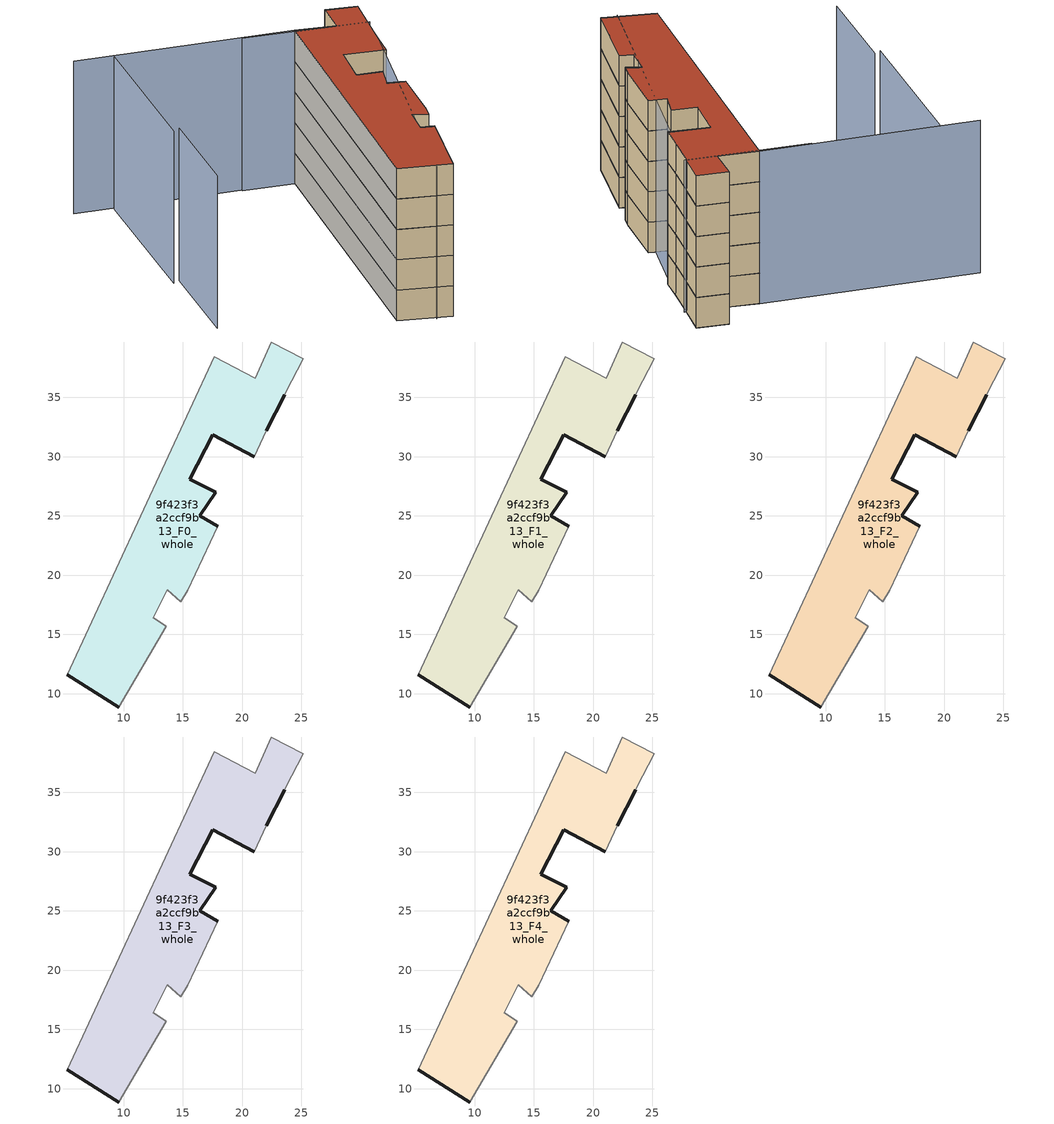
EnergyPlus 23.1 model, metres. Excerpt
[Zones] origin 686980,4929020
9f423f3a2ccf9b13_F0_whole
 floor ground (EU_floor_Construction): 13.6,15.69 12.52,16.39 13.7,18.78 14.82,17.75 15.42,18.73 17.93,24.14 16.45,25 17.78,26.99 15.58,28.09 17.52,31.86 21.01,30 22.02,32.19 23.58,35.2 23.7,35.44 25.16,38.27 22.47,39.67 21.1,36.6 17.65,38.42 5.25,11.59 9.58,8.88 z0
 wall outside (EU_wall_Construction): 23.58,35.2 22.02,32.19 / 21.01,30 17.52,31.86 15.58,28.09 17.78,26.99 16.45,25 17.93,24.14 / 9.58,8.88 5.25,11.59 z0:3
 wall adiabatic (EU_wall_Construction): 22.02,32.19 21.01,30 / 17.93,24.14 15.42,18.73 14.82,17.75 13.7,18.78 12.52,16.39 13.6,15.69 9.58,8.88 / 5.25,11.59 17.65,38.42 21.1,36.6 22.47,39.67 25.16,38.27 23.7,35.44 23.58,35.2 z0:3
9f423f3a2ccf9b13_F1_whole
 floor to 9f423f3a2ccf9b13_F0_whole (EU_floor_Construction): 13.6,15.69 12.52,16.39 13.7,18.78 14.82,17.75 15.42,18.73 17.93,24.14 16.45,25 17.78,26.99 15.58,28.09 17.52,31.86 21.01,30 22.02,32.19 23.58,35.2 23.7,35.44 25.16,38.27 22.47,39.67 21.1,36.6 17.65,38.42 5.25,11.59 9.58,8.88 z3
 wall outside (EU_wall_Construction): 23.58,35.2 22.02,32.19 / 21.01,30 17.52,31.86 15.58,28.09 17.78,26.99 16.45,25 17.93,24.14 / 9.58,8.88 5.25,11.59 z3:6
 wall adiabatic (EU_wall_Construction): 22.02,32.19 21.01,30 / 17.93,24.14 15.42,18.73 14.82,17.75 13.7,18.78 12.52,16.39 13.6,15.69 9.58,8.88 / 5.25,11.59 17.65,38.42 21.1,36.6 22.47,39.67 25.16,38.27 23.7,35.44 23.58,35.2 z3:6
9f423f3a2ccf9b13_F2_whole
 floor to 9f423f3a2ccf9b13_F1_whole (EU_floor_Construction): 13.6,15.69 12.52,16.39 13.7,18.78 14.82,17.75 15.42,18.73 17.93,24.14 16.45,25 17.78,26.99 15.58,28.09 17.52,31.86 21.01,30 22.02,32.19 23.58,35.2 23.7,35.44 25.16,38.27 22.47,39.67 21.1,36.6 17.65,38.42 5.25,11.59 9.58,8.88 z6
 wall outside (EU_wall_Construction): 23.58,35.2 22.02,32.19 / 21.01,30 17.52,31.86 15.58,28.09 17.78,26.99 16.45,25 17.93,24.14 / 9.58,8.88 5.25,11.59 z6:9
 wall adiabatic (EU_wall_Construction): 22.02,32.19 21.01,30 / 17.93,24.14 15.42,18.73 14.82,17.75 13.7,18.78 12.52,16.39 13.6,15.69 9.58,8.88 / 5.25,11.59 17.65,38.42 21.1,36.6 22.47,39.67 25.16,38.27 23.7,35.44 23.58,35.2 z6:9
9f423f3a2ccf9b13_F3_whole
 floor to 9f423f3a2ccf9b13_F2_whole (EU_floor_Construction): 13.6,15.69 12.52,16.39 13.7,18.78 14.82,17.75 15.42,18.73 17.93,24.14 16.45,25 17.78,26.99 15.58,28.09 17.52,31.86 21.01,30 22.02,32.19 23.58,35.2 23.7,35.44 25.16,38.27 22.47,39.67 21.1,36.6 17.65,38.42 5.25,11.59 9.58,8.88 z9
 wall outside (EU_wall_Construction): 23.58,35.2 22.02,32.19 / 21.01,30 17.52,31.86 15.58,28.09 17.78,26.99 16.45,25 17.93,24.14 / 9.58,8.88 5.25,11.59 z9:12
 wall adiabatic (EU_wall_Construction): 22.02,32.19 21.01,30 / 17.93,24.14 15.42,18.73 14.82,17.75 13.7,18.78 12.52,16.39 13.6,15.69 9.58,8.88 / 5.25,11.59 17.65,38.42 21.1,36.6 22.47,39.67 25.16,38.27 23.7,35.44 23.58,35.2 z9:12
9f423f3a2ccf9b13_F4_whole
 floor to 9f423f3a2ccf9b13_F3_whole (EU_floor_Construction): 13.6,15.69 12.52,16.39 13.7,18.78 14.82,17.75 15.42,18.73 17.93,24.14 16.45,25 17.78,26.99 15.58,28.09 17.52,31.86 21.01,30 22.02,32.19 23.58,35.2 23.7,35.44 25.16,38.27 22.47,39.67 21.1,36.6 17.65,38.42 5.25,11.59 9.58,8.88 z12
 wall outside (EU_wall_Construction): 23.58,35.2 22.02,32.19 / 21.01,30 17.52,31.86 15.58,28.09 17.78,26.99 16.45,25 17.93,24.14 / 9.58,8.88 5.25,11.59 z12:15
 wall adiabatic (EU_wall_Construction): 22.02,32.19 21.01,30 / 17.93,24.14 15.42,18.73 14.82,17.75 13.7,18.78 12.52,16.39 13.6,15.69 9.58,8.88 / 5.25,11.59 17.65,38.42 21.1,36.6 22.47,39.67 25.16,38.27 23.7,35.44 23.58,35.2 z12:15
 roof outside (EU_roof_Construction): 25.16,38.27 23.7,35.44 23.58,35.2 22.02,32.19 21.01,30 17.52,31.86 15.58,28.09 17.78,26.99 16.45,25 17.93,24.14 15.42,18.73 14.82,17.75 13.7,18.78 12.52,16.39 13.6,15.69 9.58,8.88 5.25,11.59 17.65,38.42 21.1,36.6 22.47,39.67 z15
shading: 8.14,9.46 22.02,32.2 / -1,47.04 17.65,38.42 / 17.65,38.42 5.25,11.59 / -3.37,30.66 -7.4,21.3 / 2.3,45.33 -4.09,30.61 / 23.8,35.22 13.19,40.35 z0:15
[Building]
EU S2 Campaign: North Axis=0; Terrain=City; Solar Distribution=FullExterior
[Site:Location]
Bologna: Latitude=44.5; Longitude=11.25; Time Zone=1; Elevation=37
[SizingPeriod:WeatherFileDays]
AnnualSizingPeriod: Begin Month=1; Begin Day of Month=1; End Month=12; End Day of Month=31; Day of Week for Start Day=Monday; Use Weather File Daylight Saving Period=No; Use Weather File Rain and Snow Indicators=No
[MATERIAL]
EU_InternalMass_Material: Roughness=MediumRough; Thickness=0.1; Conductivity=1; Density=1800; Specific Heat=900; Thermal Absorptance=0.9; Solar Absorptance=0.7; Visible Absorptance=0.7
[MATERIAL:NOMASS] Roughness=MediumRough; Thermal Absorptance=0.9; Solar Absorptance=0.7; Visible Absorptance=0.7
Name | Thermal Resistance
EU_wall_NoMass | 0.905828
EU_roof_NoMass | 0.37593
EU_floor_NoMass | 0.67114
[CONSTRUCTION]
EU_wall_Construction: EU_wall_NoMass
EU_roof_Construction: EU_roof_NoMass
EU_floor_Construction: EU_floor_NoMass
EU_InternalMass_Construction: EU_InternalMass_Material
[ZONE] Type=1; Multiplier=1; Ceiling Height=autocalculate; Floor Area=autocalculate; Part of Total Floor Area=Yes
Name | Volume
9f423f3a2ccf9b13_F0_whole | 505.433
9f423f3a2ccf9b13_F1_whole; 9f423f3a2ccf9b13_F2_whole; 9f423f3a2ccf9b13_F3_whole; 9f423f3a2ccf9b13_F4_whole | 505.431
[INTERNALMASS] Construction=EU_InternalMass_Construction; Surface Area=168.478
Name | Zone or ZoneList
9f423f3a2ccf9b13_F0_whole_EU_InternalMass | 9f423f3a2ccf9b13_F0_whole
9f423f3a2ccf9b13_F1_whole_EU_InternalMass | 9f423f3a2ccf9b13_F1_whole
9f423f3a2ccf9b13_F2_whole_EU_InternalMass | 9f423f3a2ccf9b13_F2_whole
9f423f3a2ccf9b13_F3_whole_EU_InternalMass | 9f423f3a2ccf9b13_F3_whole
9f423f3a2ccf9b13_F4_whole_EU_InternalMass | 9f423f3a2ccf9b13_F4_whole
[OTHEREQUIPMENT] Fuel Type=Electricity; Design Level Calculation Method=Watts/Area; Power per Zone Floor Area=1; Fraction Latent=0; Fraction Radiant=0; Fraction Lost=0; Carbon Dioxide Generation Rate=0; EndUse Subcategory=EU_Step8_InternalGains
Name | Zone or ZoneList or Space or SpaceList | Schedule
EU_Step8_InternalGain_9f423f3a2ccf9b13_F0_whole_f000 | 9f423f3a2ccf9b13_F0_whole | EU_Step8_GainSchedule_9f423f3a2ccf9b13_F0_whole_f000
EU_Step8_InternalGain_9f423f3a2ccf9b13_F1_whole_f000 | 9f423f3a2ccf9b13_F1_whole | EU_Step8_GainSchedule_9f423f3a2ccf9b13_F1_whole_f000
EU_Step8_InternalGain_9f423f3a2ccf9b13_F2_whole_f000 | 9f423f3a2ccf9b13_F2_whole | EU_Step8_GainSchedule_9f423f3a2ccf9b13_F2_whole_f000
EU_Step8_InternalGain_9f423f3a2ccf9b13_F3_whole_f000 | 9f423f3a2ccf9b13_F3_whole | EU_Step8_GainSchedule_9f423f3a2ccf9b13_F3_whole_f000
EU_Step8_InternalGain_9f423f3a2ccf9b13_F4_whole_f000 | 9f423f3a2ccf9b13_F4_whole | EU_Step8_GainSchedule_9f423f3a2ccf9b13_F4_whole_f000
[ZONEVENTILATION:DESIGNFLOWRATE] Schedule=EU_AlwaysOn; Design Flow Rate Calculation Method=AirChanges/Hour; Air Changes per Hour=0.73129; Ventilation Type=Natural; Fan Pressure Rise=0; Fan Total Efficiency=1; Constant Term Coefficient=1; Temperature Term Coefficient=0; Velocity Term Coefficient=0; Velocity Squared Term Coefficient=0; Minimum Indoor Temperature=-100; Maximum Indoor Temperature=100; Delta Temperature=-100; Minimum Outdoor Temperature=-100; Maximum Outdoor Temperature=100; Maximum Wind Speed=40
Name | Zone or ZoneList or Space or SpaceList
EU_ConstantAir_9f423f3a2ccf9b13_F0_whole | 9f423f3a2ccf9b13_F0_whole
EU_ConstantAir_9f423f3a2ccf9b13_F1_whole | 9f423f3a2ccf9b13_F1_whole
EU_ConstantAir_9f423f3a2ccf9b13_F2_whole | 9f423f3a2ccf9b13_F2_whole
EU_ConstantAir_9f423f3a2ccf9b13_F3_whole | 9f423f3a2ccf9b13_F3_whole
EU_ConstantAir_9f423f3a2ccf9b13_F4_whole | 9f423f3a2ccf9b13_F4_whole
[HVACTEMPLATE:THERMOSTAT] Constant Heating Setpoint=20; Constant Cooling Setpoint=50
EU_HeatOnly_9f423f3a2ccf9b13_F0_whole; EU_HeatOnly_9f423f3a2ccf9b13_F1_whole; EU_HeatOnly_9f423f3a2ccf9b13_F2_whole; EU_HeatOnly_9f423f3a2ccf9b13_F3_whole; EU_HeatOnly_9f423f3a2ccf9b13_F4_whole
[HVACTEMPLATE:ZONE:IDEALLOADSAIRSYSTEM] System Availability Schedule=EU_AlwaysOn; Maximum Heating Supply Air Temperature=50; Minimum Cooling Supply Air Temperature=13; Maximum Heating Supply Air Humidity Ratio=0.0156; Minimum Cooling Supply Air Humidity Ratio=0.0077; Heating Limit=NoLimit; Cooling Limit=NoLimit; Heating Availability Schedule=EU_AlwaysOn; Cooling Availability Schedule=EU_CoolingOff; Dehumidification Control Type=ConstantSensibleHeatRatio; Cooling Sensible Heat Ratio=0.7; Dehumidification Setpoint=60; Humidification Control Type=None; Humidification Setpoint=30; Outdoor Air Method=None; Outdoor Air Flow Rate per Person=0.00944; Outdoor Air Flow Rate per Zone Floor Area=0; Outdoor Air Flow Rate per Zone=0; Demand Controlled Ventilation Type=None; Outdoor Air Economizer Type=NoEconomizer; Heat Recovery Type=None; Sensible Heat Recovery Effectiveness=0.7; Latent Heat Recovery Effectiveness=0.65
Name | Template Thermostat
9f423f3a2ccf9b13_F0_whole | EU_HeatOnly_9f423f3a2ccf9b13_F0_whole
9f423f3a2ccf9b13_F1_whole | EU_HeatOnly_9f423f3a2ccf9b13_F1_whole
9f423f3a2ccf9b13_F2_whole | EU_HeatOnly_9f423f3a2ccf9b13_F2_whole
9f423f3a2ccf9b13_F3_whole | EU_HeatOnly_9f423f3a2ccf9b13_F3_whole
9f423f3a2ccf9b13_F4_whole | EU_HeatOnly_9f423f3a2ccf9b13_F4_whole
[SIZING:ZONE] Zone Cooling Design Supply Air Temperature Input Method=SupplyAirTemperature; Zone Cooling Design Supply Air Temperature=13; Zone Heating Design Supply Air Temperature Input Method=SupplyAirTemperature; Zone Heating Design Supply Air Temperature=50; Zone Cooling Design Supply Air Humidity Ratio=0.008; Zone Heating Design Supply Air Humidity Ratio=0.008; Cooling Design Air Flow Method=DesignDay; Cooling Design Air Flow Rate=0; Cooling Minimum Air Flow per Zone Floor Area=0.000762; Cooling Minimum Air Flow=0; Cooling Minimum Air Flow Fraction=0.2; Heating Design Air Flow Method=DesignDay; Heating Design Air Flow Rate=0; Heating Maximum Air Flow per Zone Floor Area=0.002032; Heating Maximum Air Flow=0.141576; Heating Maximum Air Flow Fraction=0.3; Account for Dedicated Outdoor Air System=No; Dedicated Outdoor Air System Control Strategy=NeutralSupplyAir; Dedicated Outdoor Air Low Setpoint Temperature for Design=autosize; Dedicated Outdoor Air High Setpoint Temperature for Design=autosize; Zone Load Sizing Method=Sensible Load Only No Latent Load; Zone Latent Cooling Design Supply Air Humidity Ratio Input Method=HumidityRatioDifference; Zone Cooling Design Supply Air Humidity Ratio Difference=0.005; Zone Latent Heating Design Supply Air Humidity Ratio Input Method=HumidityRatioDifference; Zone Humidification Design Supply Air Humidity Ratio Difference=0.005
9f423f3a2ccf9b13_F0_whole; 9f423f3a2ccf9b13_F1_whole; 9f423f3a2ccf9b13_F2_whole; 9f423f3a2ccf9b13_F3_whole; 9f423f3a2ccf9b13_F4_whole
[SCHEDULE:CONSTANT]
Name | Hourly Value
EU_AlwaysOn | 1
EU_CoolingOff | 0
[SCHEDULE:FILE] Column Number=1; Rows to Skip at Top=0; Number of Hours of Data=8760; Column Separator=Comma; Interpolate to Timestep=No; Minutes per Item=60; Adjust Schedule for Daylight Savings=Yes
Name | File
EU_Step8_GainSchedule_9f423f3a2ccf9b13_F0_whole_f000 | ../../schedules/9f423f3a2ccf9b13/9f423f3a2ccf9b13_F0_whole_f000_gain.csv
EU_Step8_GainSchedule_9f423f3a2ccf9b13_F1_whole_f000 | ../../schedules/9f423f3a2ccf9b13/9f423f3a2ccf9b13_F1_whole_f000_gain.csv
EU_Step8_GainSchedule_9f423f3a2ccf9b13_F2_whole_f000 | ../../schedules/9f423f3a2ccf9b13/9f423f3a2ccf9b13_F2_whole_f000_gain.csv
EU_Step8_GainSchedule_9f423f3a2ccf9b13_F3_whole_f000 | ../../schedules/9f423f3a2ccf9b13/9f423f3a2ccf9b13_F3_whole_f000_gain.csv
EU_Step8_GainSchedule_9f423f3a2ccf9b13_F4_whole_f000 | ../../schedules/9f423f3a2ccf9b13/9f423f3a2ccf9b13_F4_whole_f000_gain.csv
